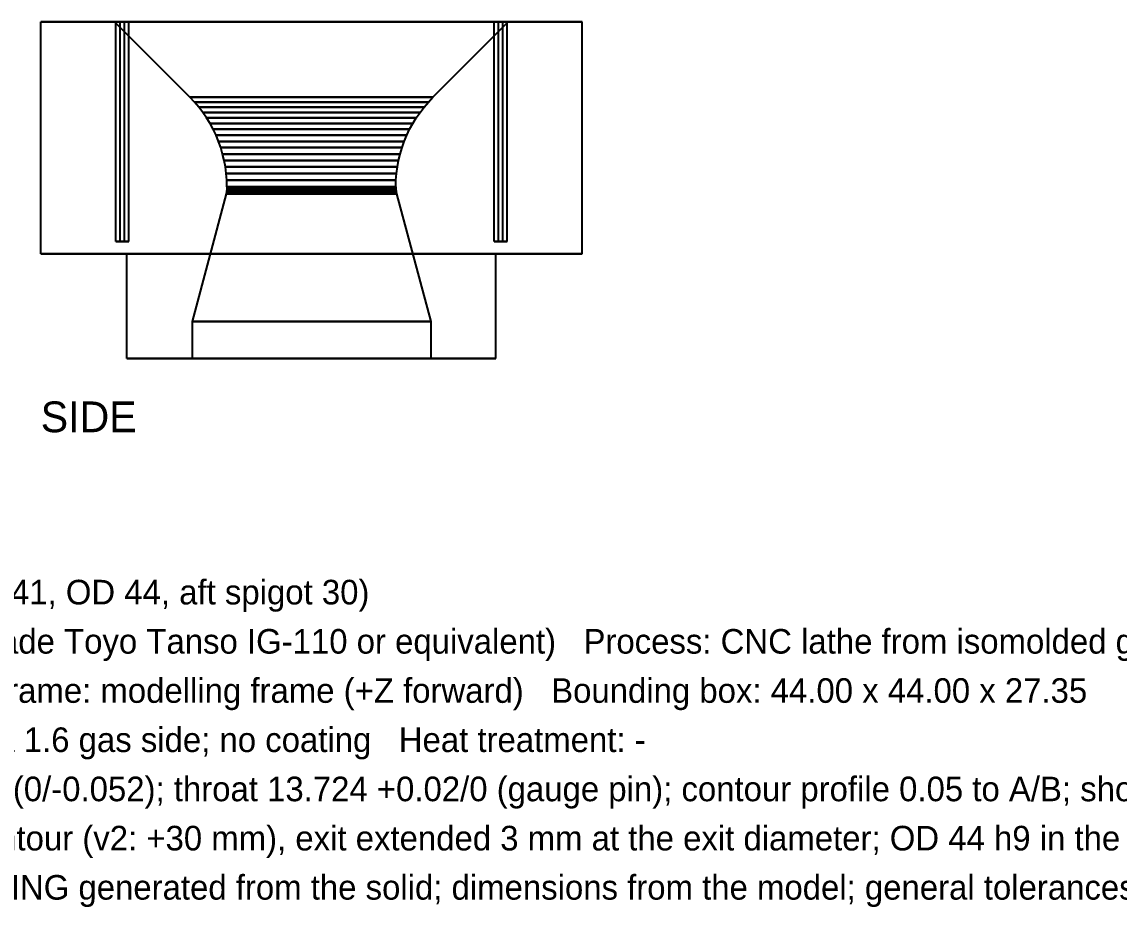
# Model space of a CAD drawing. Header units: millimetres. Extents: x 0 to 270, y -45 to 92.
# Drawn here: x 63.5 to 152.6, y -44.6 to 27.4 of the extents above; entities that cross this region are included whole.
import ezdxf

# ---------------------------------------------------------------- set-up
doc = ezdxf.new("R2010")
doc.units = ezdxf.units.MM
doc.layers.add('SIDE_HIDDEN', color=8, linetype='CONTINUOUS')
doc.layers.add('SIDE_VISIBLE', color=7, linetype='Continuous')

msp = doc.modelspace()

# ---------------------------------------------------------------- linework, layer by layer
at = {"layer": 'SIDE_HIDDEN'}
for points in [[(71.094, 27.354), (70.829, 27.354), (70.564, 27.354), (70.299, 27.354), (70.034, 27.354), (69.769, 27.354), (69.504, 27.354), (69.239, 27.354), (68.974, 27.354), (68.709, 27.354), (68.445, 27.354), (68.18, 27.354), (67.915, 27.354), (67.65, 27.354), (67.385, 27.354), (67.12, 27.354), (66.855, 27.354), (66.59, 27.354), (66.325, 27.354), (66.06, 27.354), (65.795, 27.354), (65.53, 27.354), (65.265, 27.354), (65, 27.354)], [(103, 27.354), (101.609, 27.354), (100.217, 27.354), (98.826, 27.354), (97.435, 27.354), (96.043, 27.354), (94.652, 27.354), (93.261, 27.354), (91.87, 27.354), (90.478, 27.354), (89.087, 27.354), (87.696, 27.354), (86.304, 27.354), (84.913, 27.354), (83.522, 27.354), (82.13, 27.354), (80.739, 27.354), (79.348, 27.354), (77.957, 27.354), (76.565, 27.354), (75.174, 27.354), (73.783, 27.354), (72.391, 27.354), (71, 27.354)], [(71, 27.354), (71.696, 27.354), (72.391, 27.354), (73.087, 27.354), (73.783, 27.354), (74.478, 27.354), (75.174, 27.354), (75.87, 27.354), (76.565, 27.354), (77.261, 27.354), (77.957, 27.354), (78.652, 27.354), (79.348, 27.354), (80.043, 27.354), (80.739, 27.354), (81.435, 27.354), (82.13, 27.354), (82.826, 27.354), (83.522, 27.354), (84.217, 27.354), (84.913, 27.354), (85.609, 27.354), (86.304, 27.354), (87, 27.354)], [(77.123, 21.231), (71, 27.354)], [(71.094, 27.354), (71.444, 27.354)], [(71.094, 9.5), (71.094, 27.354)], [(72.151, 27.354), (71.444, 27.354)], [(71.444, 9.5), (71.444, 27.354)], [(71.801, 27.354), (72.151, 27.354)], [(71.801, 27.354), (72.151, 27.354)], [(71.801, 27.354), (72.151, 27.354)], [(102.199, 27.354), (100.877, 27.354), (99.556, 27.354), (98.234, 27.354), (96.912, 27.354), (95.591, 27.354), (94.269, 27.354), (92.947, 27.354), (91.626, 27.354), (90.304, 27.354), (88.982, 27.354), (87.661, 27.354), (86.339, 27.354), (85.018, 27.354), (83.696, 27.354), (82.374, 27.354), (81.053, 27.354), (79.731, 27.354), (78.409, 27.354), (77.088, 27.354), (75.766, 27.354), (74.444, 27.354), (73.123, 27.354), (71.801, 27.354)], [(71.801, 9.5), (71.801, 27.354)], [(72.151, 9.5), (72.151, 27.354)], [(72.151, 9.5), (72.151, 27.354)], [(87, 27.354), (87.696, 27.354), (88.391, 27.354), (89.087, 27.354), (89.783, 27.354), (90.478, 27.354), (91.174, 27.354), (91.87, 27.354), (92.565, 27.354), (93.261, 27.354), (93.957, 27.354), (94.652, 27.354), (95.348, 27.354), (96.043, 27.354), (96.739, 27.354), (97.435, 27.354), (98.13, 27.354), (98.826, 27.354), (99.522, 27.354), (100.217, 27.354), (100.913, 27.354), (101.609, 27.354), (102.304, 27.354), (103, 27.354)], [(96.877, 21.231), (103, 27.354)], [(101.849, 27.354), (102.199, 27.354)], [(102.199, 27.354), (101.849, 27.354)], [(102.199, 27.354), (101.849, 27.354)], [(102.556, 27.354), (101.849, 27.354)], [(101.849, 9.5), (101.849, 27.354)], [(101.849, 9.5), (101.849, 27.354)], [(102.199, 9.5), (102.199, 27.354)], [(102.906, 27.354), (102.556, 27.354)], [(102.556, 9.5), (102.556, 27.354)], [(109, 27.354), (108.735, 27.354), (108.47, 27.354), (108.205, 27.354), (107.94, 27.354), (107.675, 27.354), (107.41, 27.354), (107.145, 27.354), (106.88, 27.354), (106.615, 27.354), (106.35, 27.354), (106.085, 27.354), (105.82, 27.354), (105.555, 27.354), (105.291, 27.354), (105.026, 27.354), (104.761, 27.354), (104.496, 27.354), (104.231, 27.354), (103.966, 27.354), (103.701, 27.354), (103.436, 27.354), (103.171, 27.354), (102.906, 27.354)], [(102.906, 9.5), (102.906, 27.354)], [(96.877, 21.231), (96.018, 21.231), (95.159, 21.231), (94.3, 21.231), (93.441, 21.231), (92.583, 21.231), (91.724, 21.231), (90.865, 21.231), (90.006, 21.231), (89.147, 21.231), (88.288, 21.231), (87.429, 21.231), (86.571, 21.231), (85.712, 21.231), (84.853, 21.231), (83.994, 21.231), (83.135, 21.231), (82.276, 21.231), (81.417, 21.231), (80.559, 21.231), (79.7, 21.231), (78.841, 21.231), (77.982, 21.231), (77.123, 21.231)], [(77.123, 21.231), (77.553, 21.231), (77.982, 21.231), (78.411, 21.231), (78.841, 21.231), (79.27, 21.231), (79.7, 21.231), (80.129, 21.231), (80.559, 21.231), (80.988, 21.231), (81.417, 21.231), (81.847, 21.231), (82.276, 21.231), (82.706, 21.231), (83.135, 21.231), (83.565, 21.231), (83.994, 21.231), (84.423, 21.231), (84.853, 21.231), (85.282, 21.231), (85.712, 21.231), (86.141, 21.231), (86.571, 21.231), (87, 21.231)], [(77.494, 20.84), (77.123, 21.231)], [(96.506, 20.84), (95.679, 20.84), (94.853, 20.84), (94.026, 20.84), (93.199, 20.84), (92.373, 20.84), (91.546, 20.84), (90.72, 20.84), (89.893, 20.84), (89.066, 20.84), (88.24, 20.84), (87.413, 20.84), (86.587, 20.84), (85.76, 20.84), (84.934, 20.84), (84.107, 20.84), (83.28, 20.84), (82.454, 20.84), (81.627, 20.84), (80.801, 20.84), (79.974, 20.84), (79.147, 20.84), (78.321, 20.84), (77.494, 20.84)], [(77.494, 20.84), (77.907, 20.84), (78.321, 20.84), (78.734, 20.84), (79.147, 20.84), (79.561, 20.84), (79.974, 20.84), (80.387, 20.84), (80.801, 20.84), (81.214, 20.84), (81.627, 20.84), (82.04, 20.84), (82.454, 20.84), (82.867, 20.84), (83.28, 20.84), (83.694, 20.84), (84.107, 20.84), (84.52, 20.84), (84.934, 20.84), (85.347, 20.84), (85.76, 20.84), (86.173, 20.84), (86.587, 20.84), (87, 20.84)], [(77.844, 20.43), (77.494, 20.84)], [(87, 21.231), (87.429, 21.231), (87.859, 21.231), (88.288, 21.231), (88.718, 21.231), (89.147, 21.231), (89.577, 21.231), (90.006, 21.231), (90.435, 21.231), (90.865, 21.231), (91.294, 21.231), (91.724, 21.231), (92.153, 21.231), (92.583, 21.231), (93.012, 21.231), (93.441, 21.231), (93.871, 21.231), (94.3, 21.231), (94.73, 21.231), (95.159, 21.231), (95.589, 21.231), (96.018, 21.231), (96.447, 21.231), (96.877, 21.231)], [(87, 20.84), (87.413, 20.84), (87.827, 20.84), (88.24, 20.84), (88.653, 20.84), (89.066, 20.84), (89.48, 20.84), (89.893, 20.84), (90.306, 20.84), (90.72, 20.84), (91.133, 20.84), (91.546, 20.84), (91.96, 20.84), (92.373, 20.84), (92.786, 20.84), (93.199, 20.84), (93.613, 20.84), (94.026, 20.84), (94.439, 20.84), (94.853, 20.84), (95.266, 20.84), (95.679, 20.84), (96.093, 20.84), (96.506, 20.84)], [(96.156, 20.43), (96.506, 20.84)], [(96.506, 20.84), (96.877, 21.231)], [(96.156, 20.43), (95.36, 20.43), (94.563, 20.43), (93.767, 20.43), (92.971, 20.43), (92.175, 20.43), (91.379, 20.43), (90.583, 20.43), (89.787, 20.43), (88.99, 20.43), (88.194, 20.43), (87.398, 20.43), (86.602, 20.43), (85.806, 20.43), (85.01, 20.43), (84.213, 20.43), (83.417, 20.43), (82.621, 20.43), (81.825, 20.43), (81.029, 20.43), (80.233, 20.43), (79.437, 20.43), (78.64, 20.43), (77.844, 20.43)], [(77.844, 20.43), (78.242, 20.43), (78.64, 20.43), (79.038, 20.43), (79.437, 20.43), (79.835, 20.43), (80.233, 20.43), (80.631, 20.43), (81.029, 20.43), (81.427, 20.43), (81.825, 20.43), (82.223, 20.43), (82.621, 20.43), (83.019, 20.43), (83.417, 20.43), (83.815, 20.43), (84.213, 20.43), (84.612, 20.43), (85.01, 20.43), (85.408, 20.43), (85.806, 20.43), (86.204, 20.43), (86.602, 20.43), (87, 20.43)], [(78.172, 20.003), (77.844, 20.43)], [(95.828, 20.003), (95.06, 20.003), (94.293, 20.003), (93.525, 20.003), (92.757, 20.003), (91.99, 20.003), (91.222, 20.003), (90.454, 20.003), (89.687, 20.003), (88.919, 20.003), (88.151, 20.003), (87.384, 20.003), (86.616, 20.003), (85.849, 20.003), (85.081, 20.003), (84.313, 20.003), (83.546, 20.003), (82.778, 20.003), (82.01, 20.003), (81.243, 20.003), (80.475, 20.003), (79.707, 20.003), (78.94, 20.003), (78.172, 20.003)], [(78.172, 20.003), (78.556, 20.003), (78.94, 20.003), (79.324, 20.003), (79.707, 20.003), (80.091, 20.003), (80.475, 20.003), (80.859, 20.003), (81.243, 20.003), (81.627, 20.003), (82.01, 20.003), (82.394, 20.003), (82.778, 20.003), (83.162, 20.003), (83.546, 20.003), (83.929, 20.003), (84.313, 20.003), (84.697, 20.003), (85.081, 20.003), (85.465, 20.003), (85.849, 20.003), (86.232, 20.003), (86.616, 20.003), (87, 20.003)], [(78.477, 19.559), (78.172, 20.003)], [(87, 20.43), (87.398, 20.43), (87.796, 20.43), (88.194, 20.43), (88.592, 20.43), (88.99, 20.43), (89.388, 20.43), (89.787, 20.43), (90.185, 20.43), (90.583, 20.43), (90.981, 20.43), (91.379, 20.43), (91.777, 20.43), (92.175, 20.43), (92.573, 20.43), (92.971, 20.43), (93.369, 20.43), (93.767, 20.43), (94.165, 20.43), (94.563, 20.43), (94.962, 20.43), (95.36, 20.43), (95.758, 20.43), (96.156, 20.43)], [(87, 20.003), (87.384, 20.003), (87.768, 20.003), (88.151, 20.003), (88.535, 20.003), (88.919, 20.003), (89.303, 20.003), (89.687, 20.003), (90.071, 20.003), (90.454, 20.003), (90.838, 20.003), (91.222, 20.003), (91.606, 20.003), (91.99, 20.003), (92.373, 20.003), (92.757, 20.003), (93.141, 20.003), (93.525, 20.003), (93.909, 20.003), (94.293, 20.003), (94.676, 20.003), (95.06, 20.003), (95.444, 20.003), (95.828, 20.003)], [(95.523, 19.559), (95.828, 20.003)], [(95.828, 20.003), (96.156, 20.43)], [(95.523, 19.559), (94.782, 19.559), (94.04, 19.559), (93.299, 19.559), (92.558, 19.559), (91.817, 19.559), (91.076, 19.559), (90.335, 19.559), (89.594, 19.559), (88.853, 19.559), (88.112, 19.559), (87.371, 19.559), (86.629, 19.559), (85.888, 19.559), (85.147, 19.559), (84.406, 19.559), (83.665, 19.559), (82.924, 19.559), (82.183, 19.559), (81.442, 19.559), (80.701, 19.559), (79.96, 19.559), (79.218, 19.559), (78.477, 19.559)], [(78.477, 19.559), (78.848, 19.559), (79.218, 19.559), (79.589, 19.559), (79.96, 19.559), (80.33, 19.559), (80.701, 19.559), (81.071, 19.559), (81.442, 19.559), (81.812, 19.559), (82.183, 19.559), (82.553, 19.559), (82.924, 19.559), (83.295, 19.559), (83.665, 19.559), (84.036, 19.559), (84.406, 19.559), (84.777, 19.559), (85.147, 19.559), (85.518, 19.559), (85.888, 19.559), (86.259, 19.559), (86.629, 19.559), (87, 19.559)], [(78.759, 19.099), (78.477, 19.559)], [(95.241, 19.099), (94.524, 19.099), (93.808, 19.099), (93.091, 19.099), (92.375, 19.099), (91.658, 19.099), (90.941, 19.099), (90.225, 19.099), (89.508, 19.099), (88.792, 19.099), (88.075, 19.099), (87.358, 19.099), (86.642, 19.099), (85.925, 19.099), (85.208, 19.099), (84.492, 19.099), (83.775, 19.099), (83.059, 19.099), (82.342, 19.099), (81.625, 19.099), (80.909, 19.099), (80.192, 19.099), (79.476, 19.099), (78.759, 19.099)], [(78.759, 19.099), (79.117, 19.099), (79.476, 19.099), (79.834, 19.099), (80.192, 19.099), (80.551, 19.099), (80.909, 19.099), (81.267, 19.099), (81.625, 19.099), (81.984, 19.099), (82.342, 19.099), (82.7, 19.099), (83.059, 19.099), (83.417, 19.099), (83.775, 19.099), (84.134, 19.099), (84.492, 19.099), (84.85, 19.099), (85.208, 19.099), (85.567, 19.099), (85.925, 19.099), (86.283, 19.099), (86.642, 19.099), (87, 19.099)], [(79.016, 18.626), (78.759, 19.099)], [(87, 19.559), (87.371, 19.559), (87.741, 19.559), (88.112, 19.559), (88.482, 19.559), (88.853, 19.559), (89.223, 19.559), (89.594, 19.559), (89.964, 19.559), (90.335, 19.559), (90.705, 19.559), (91.076, 19.559), (91.447, 19.559), (91.817, 19.559), (92.188, 19.559), (92.558, 19.559), (92.929, 19.559), (93.299, 19.559), (93.67, 19.559), (94.04, 19.559), (94.411, 19.559), (94.782, 19.559), (95.152, 19.559), (95.523, 19.559)], [(87, 19.099), (87.358, 19.099), (87.717, 19.099), (88.075, 19.099), (88.433, 19.099), (88.792, 19.099), (89.15, 19.099), (89.508, 19.099), (89.866, 19.099), (90.225, 19.099), (90.583, 19.099), (90.941, 19.099), (91.3, 19.099), (91.658, 19.099), (92.016, 19.099), (92.375, 19.099), (92.733, 19.099), (93.091, 19.099), (93.449, 19.099), (93.808, 19.099), (94.166, 19.099), (94.524, 19.099), (94.883, 19.099), (95.241, 19.099)], [(94.984, 18.626), (95.241, 19.099)], [(95.241, 19.099), (95.523, 19.559)], [(94.984, 18.626), (94.29, 18.626), (93.595, 18.626), (92.901, 18.626), (92.207, 18.626), (91.513, 18.626), (90.818, 18.626), (90.124, 18.626), (89.43, 18.626), (88.736, 18.626), (88.041, 18.626), (87.347, 18.626), (86.653, 18.626), (85.959, 18.626), (85.264, 18.626), (84.57, 18.626), (83.876, 18.626), (83.182, 18.626), (82.487, 18.626), (81.793, 18.626), (81.099, 18.626), (80.405, 18.626), (79.71, 18.626), (79.016, 18.626)], [(79.016, 18.626), (79.363, 18.626), (79.71, 18.626), (80.057, 18.626), (80.405, 18.626), (80.752, 18.626), (81.099, 18.626), (81.446, 18.626), (81.793, 18.626), (82.14, 18.626), (82.487, 18.626), (82.834, 18.626), (83.182, 18.626), (83.529, 18.626), (83.876, 18.626), (84.223, 18.626), (84.57, 18.626), (84.917, 18.626), (85.264, 18.626), (85.611, 18.626), (85.959, 18.626), (86.306, 18.626), (86.653, 18.626), (87, 18.626)], [(79.248, 18.139), (79.016, 18.626)], [(94.752, 18.139), (94.078, 18.139), (93.404, 18.139), (92.73, 18.139), (92.056, 18.139), (91.382, 18.139), (90.707, 18.139), (90.033, 18.139), (89.359, 18.139), (88.685, 18.139), (88.011, 18.139), (87.337, 18.139), (86.663, 18.139), (85.989, 18.139), (85.315, 18.139), (84.641, 18.139), (83.967, 18.139), (83.293, 18.139), (82.618, 18.139), (81.944, 18.139), (81.27, 18.139), (80.596, 18.139), (79.922, 18.139), (79.248, 18.139)], [(79.248, 18.139), (79.585, 18.139), (79.922, 18.139), (80.259, 18.139), (80.596, 18.139), (80.933, 18.139), (81.27, 18.139), (81.607, 18.139), (81.944, 18.139), (82.281, 18.139), (82.618, 18.139), (82.956, 18.139), (83.293, 18.139), (83.63, 18.139), (83.967, 18.139), (84.304, 18.139), (84.641, 18.139), (84.978, 18.139), (85.315, 18.139), (85.652, 18.139), (85.989, 18.139), (86.326, 18.139), (86.663, 18.139), (87, 18.139)], [(79.454, 17.642), (79.248, 18.139)], [(87, 18.626), (87.347, 18.626), (87.694, 18.626), (88.041, 18.626), (88.389, 18.626), (88.736, 18.626), (89.083, 18.626), (89.43, 18.626), (89.777, 18.626), (90.124, 18.626), (90.471, 18.626), (90.818, 18.626), (91.166, 18.626), (91.513, 18.626), (91.86, 18.626), (92.207, 18.626), (92.554, 18.626), (92.901, 18.626), (93.248, 18.626), (93.595, 18.626), (93.943, 18.626), (94.29, 18.626), (94.637, 18.626), (94.984, 18.626)], [(87, 18.139), (87.337, 18.139), (87.674, 18.139), (88.011, 18.139), (88.348, 18.139), (88.685, 18.139), (89.022, 18.139), (89.359, 18.139), (89.696, 18.139), (90.033, 18.139), (90.37, 18.139), (90.707, 18.139), (91.044, 18.139), (91.382, 18.139), (91.719, 18.139), (92.056, 18.139), (92.393, 18.139), (92.73, 18.139), (93.067, 18.139), (93.404, 18.139), (93.741, 18.139), (94.078, 18.139), (94.415, 18.139), (94.752, 18.139)], [(94.546, 17.642), (94.752, 18.139)], [(94.752, 18.139), (94.984, 18.626)], [(94.546, 17.642), (93.89, 17.642), (93.233, 17.642), (92.577, 17.642), (91.921, 17.642), (91.265, 17.642), (90.609, 17.642), (89.953, 17.642), (89.297, 17.642), (88.64, 17.642), (87.984, 17.642), (87.328, 17.642), (86.672, 17.642), (86.016, 17.642), (85.36, 17.642), (84.703, 17.642), (84.047, 17.642), (83.391, 17.642), (82.735, 17.642), (82.079, 17.642), (81.423, 17.642), (80.767, 17.642), (80.11, 17.642), (79.454, 17.642)], [(79.454, 17.642), (79.782, 17.642), (80.11, 17.642), (80.439, 17.642), (80.767, 17.642), (81.095, 17.642), (81.423, 17.642), (81.751, 17.642), (82.079, 17.642), (82.407, 17.642), (82.735, 17.642), (83.063, 17.642), (83.391, 17.642), (83.719, 17.642), (84.047, 17.642), (84.375, 17.642), (84.703, 17.642), (85.032, 17.642), (85.36, 17.642), (85.688, 17.642), (86.016, 17.642), (86.344, 17.642), (86.672, 17.642), (87, 17.642)], [(79.634, 17.133), (79.454, 17.642)], [(94.366, 17.133), (93.725, 17.133), (93.085, 17.133), (92.444, 17.133), (91.804, 17.133), (91.163, 17.133), (90.523, 17.133), (89.882, 17.133), (89.242, 17.133), (88.601, 17.133), (87.961, 17.133), (87.32, 17.133), (86.68, 17.133), (86.039, 17.133), (85.399, 17.133), (84.758, 17.133), (84.118, 17.133), (83.477, 17.133), (82.837, 17.133), (82.196, 17.133), (81.556, 17.133), (80.915, 17.133), (80.275, 17.133), (79.634, 17.133)], [(79.634, 17.133), (79.954, 17.133), (80.275, 17.133), (80.595, 17.133), (80.915, 17.133), (81.235, 17.133), (81.556, 17.133), (81.876, 17.133), (82.196, 17.133), (82.516, 17.133), (82.837, 17.133), (83.157, 17.133), (83.477, 17.133), (83.797, 17.133), (84.118, 17.133), (84.438, 17.133), (84.758, 17.133), (85.078, 17.133), (85.399, 17.133), (85.719, 17.133), (86.039, 17.133), (86.359, 17.133), (86.68, 17.133), (87, 17.133)], [(79.787, 16.617), (79.634, 17.133)], [(87, 17.642), (87.328, 17.642), (87.656, 17.642), (87.984, 17.642), (88.312, 17.642), (88.64, 17.642), (88.968, 17.642), (89.297, 17.642), (89.625, 17.642), (89.953, 17.642), (90.281, 17.642), (90.609, 17.642), (90.937, 17.642), (91.265, 17.642), (91.593, 17.642), (91.921, 17.642), (92.249, 17.642), (92.577, 17.642), (92.905, 17.642), (93.233, 17.642), (93.561, 17.642), (93.89, 17.642), (94.218, 17.642), (94.546, 17.642)], [(87, 17.133), (87.32, 17.133), (87.641, 17.133), (87.961, 17.133), (88.281, 17.133), (88.601, 17.133), (88.922, 17.133), (89.242, 17.133), (89.562, 17.133), (89.882, 17.133), (90.203, 17.133), (90.523, 17.133), (90.843, 17.133), (91.163, 17.133), (91.484, 17.133), (91.804, 17.133), (92.124, 17.133), (92.444, 17.133), (92.765, 17.133), (93.085, 17.133), (93.405, 17.133), (93.725, 17.133), (94.046, 17.133), (94.366, 17.133)], [(94.213, 16.617), (94.366, 17.133)], [(94.366, 17.133), (94.546, 17.642)], [(94.213, 16.617), (93.586, 16.617), (92.958, 16.617), (92.331, 16.617), (91.704, 16.617), (91.077, 16.617), (90.45, 16.617), (89.822, 16.617), (89.195, 16.617), (88.568, 16.617), (87.941, 16.617), (87.314, 16.617), (86.686, 16.617), (86.059, 16.617), (85.432, 16.617), (84.805, 16.617), (84.178, 16.617), (83.55, 16.617), (82.923, 16.617), (82.296, 16.617), (81.669, 16.617), (81.042, 16.617), (80.414, 16.617), (79.787, 16.617)], [(79.787, 16.617), (80.101, 16.617), (80.414, 16.617), (80.728, 16.617), (81.042, 16.617), (81.355, 16.617), (81.669, 16.617), (81.982, 16.617), (82.296, 16.617), (82.61, 16.617), (82.923, 16.617), (83.237, 16.617), (83.55, 16.617), (83.864, 16.617), (84.178, 16.617), (84.491, 16.617), (84.805, 16.617), (85.118, 16.617), (85.432, 16.617), (85.746, 16.617), (86.059, 16.617), (86.373, 16.617), (86.686, 16.617), (87, 16.617)], [(79.913, 16.093), (79.787, 16.617)], [(94.087, 16.093), (93.471, 16.093), (92.854, 16.093), (92.238, 16.093), (91.622, 16.093), (91.006, 16.093), (90.389, 16.093), (89.773, 16.093), (89.157, 16.093), (88.541, 16.093), (87.924, 16.093), (87.308, 16.093), (86.692, 16.093), (86.076, 16.093), (85.459, 16.093), (84.843, 16.093), (84.227, 16.093), (83.611, 16.093), (82.994, 16.093), (82.378, 16.093), (81.762, 16.093), (81.146, 16.093), (80.529, 16.093), (79.913, 16.093)], [(79.913, 16.093), (80.221, 16.093), (80.529, 16.093), (80.837, 16.093), (81.146, 16.093), (81.454, 16.093), (81.762, 16.093), (82.07, 16.093), (82.378, 16.093), (82.686, 16.093), (82.994, 16.093), (83.302, 16.093), (83.611, 16.093), (83.919, 16.093), (84.227, 16.093), (84.535, 16.093), (84.843, 16.093), (85.151, 16.093), (85.459, 16.093), (85.767, 16.093), (86.076, 16.093), (86.384, 16.093), (86.692, 16.093), (87, 16.093)], [(80.011, 15.563), (79.913, 16.093)], [(87, 16.617), (87.314, 16.617), (87.627, 16.617), (87.941, 16.617), (88.254, 16.617), (88.568, 16.617), (88.882, 16.617), (89.195, 16.617), (89.509, 16.617), (89.822, 16.617), (90.136, 16.617), (90.45, 16.617), (90.763, 16.617), (91.077, 16.617), (91.39, 16.617), (91.704, 16.617), (92.018, 16.617), (92.331, 16.617), (92.645, 16.617), (92.958, 16.617), (93.272, 16.617), (93.586, 16.617), (93.899, 16.617), (94.213, 16.617)], [(87, 16.093), (87.308, 16.093), (87.616, 16.093), (87.924, 16.093), (88.233, 16.093), (88.541, 16.093), (88.849, 16.093), (89.157, 16.093), (89.465, 16.093), (89.773, 16.093), (90.081, 16.093), (90.389, 16.093), (90.698, 16.093), (91.006, 16.093), (91.314, 16.093), (91.622, 16.093), (91.93, 16.093), (92.238, 16.093), (92.546, 16.093), (92.854, 16.093), (93.163, 16.093), (93.471, 16.093), (93.779, 16.093), (94.087, 16.093)], [(93.989, 15.563), (94.087, 16.093)], [(94.087, 16.093), (94.213, 16.617)], [(93.989, 15.563), (93.381, 15.563), (92.773, 15.563), (92.166, 15.563), (91.558, 15.563), (90.95, 15.563), (90.342, 15.563), (89.735, 15.563), (89.127, 15.563), (88.519, 15.563), (87.912, 15.563), (87.304, 15.563), (86.696, 15.563), (86.088, 15.563), (85.481, 15.563), (84.873, 15.563), (84.265, 15.563), (83.658, 15.563), (83.05, 15.563), (82.442, 15.563), (81.834, 15.563), (81.227, 15.563), (80.619, 15.563), (80.011, 15.563)], [(80.011, 15.563), (80.315, 15.563), (80.619, 15.563), (80.923, 15.563), (81.227, 15.563), (81.531, 15.563), (81.834, 15.563), (82.138, 15.563), (82.442, 15.563), (82.746, 15.563), (83.05, 15.563), (83.354, 15.563), (83.658, 15.563), (83.961, 15.563), (84.265, 15.563), (84.569, 15.563), (84.873, 15.563), (85.177, 15.563), (85.481, 15.563), (85.785, 15.563), (86.088, 15.563), (86.392, 15.563), (86.696, 15.563), (87, 15.563)], [(80.082, 15.029), (80.011, 15.563)], [(87, 15.563), (87.304, 15.563), (87.608, 15.563), (87.912, 15.563), (88.215, 15.563), (88.519, 15.563), (88.823, 15.563), (89.127, 15.563), (89.431, 15.563), (89.735, 15.563), (90.039, 15.563), (90.342, 15.563), (90.646, 15.563), (90.95, 15.563), (91.254, 15.563), (91.558, 15.563), (91.862, 15.563), (92.166, 15.563), (92.469, 15.563), (92.773, 15.563), (93.077, 15.563), (93.381, 15.563), (93.685, 15.563), (93.989, 15.563)], [(93.918, 15.029), (93.989, 15.563)], [(93.918, 15.029), (93.317, 15.029), (92.715, 15.029), (92.114, 15.029), (91.512, 15.029), (90.91, 15.029), (90.309, 15.029), (89.707, 15.029), (89.106, 15.029), (88.504, 15.029), (87.902, 15.029), (87.301, 15.029), (86.699, 15.029), (86.098, 15.029), (85.496, 15.029), (84.894, 15.029), (84.293, 15.029), (83.691, 15.029), (83.09, 15.029), (82.488, 15.029), (81.886, 15.029), (81.285, 15.029), (80.683, 15.029), (80.082, 15.029)], [(80.082, 15.029), (80.382, 15.029), (80.683, 15.029), (80.984, 15.029), (81.285, 15.029), (81.586, 15.029), (81.886, 15.029), (82.187, 15.029), (82.488, 15.029), (82.789, 15.029), (83.09, 15.029), (83.39, 15.029), (83.691, 15.029), (83.992, 15.029), (84.293, 15.029), (84.594, 15.029), (84.894, 15.029), (85.195, 15.029), (85.496, 15.029), (85.797, 15.029), (86.098, 15.029), (86.398, 15.029), (86.699, 15.029), (87, 15.029)], [(80.124, 14.492), (80.082, 15.029)], [(93.876, 14.492), (93.278, 14.492), (92.68, 14.492), (92.082, 14.492), (91.484, 14.492), (90.886, 14.492), (90.289, 14.492), (89.691, 14.492), (89.093, 14.492), (88.495, 14.492), (87.897, 14.492), (87.299, 14.492), (86.701, 14.492), (86.103, 14.492), (85.505, 14.492), (84.907, 14.492), (84.309, 14.492), (83.711, 14.492), (83.114, 14.492), (82.516, 14.492), (81.918, 14.492), (81.32, 14.492), (80.722, 14.492), (80.124, 14.492)], [(80.124, 14.492), (80.423, 14.492), (80.722, 14.492), (81.021, 14.492), (81.32, 14.492), (81.619, 14.492), (81.918, 14.492), (82.217, 14.492), (82.516, 14.492), (82.815, 14.492), (83.114, 14.492), (83.412, 14.492), (83.711, 14.492), (84.01, 14.492), (84.309, 14.492), (84.608, 14.492), (84.907, 14.492), (85.206, 14.492), (85.505, 14.492), (85.804, 14.492), (86.103, 14.492), (86.402, 14.492), (86.701, 14.492), (87, 14.492)], [(80.138, 13.953), (80.124, 14.492)], [(87, 15.029), (87.301, 15.029), (87.602, 15.029), (87.902, 15.029), (88.203, 15.029), (88.504, 15.029), (88.805, 15.029), (89.106, 15.029), (89.406, 15.029), (89.707, 15.029), (90.008, 15.029), (90.309, 15.029), (90.61, 15.029), (90.91, 15.029), (91.211, 15.029), (91.512, 15.029), (91.813, 15.029), (92.114, 15.029), (92.414, 15.029), (92.715, 15.029), (93.016, 15.029), (93.317, 15.029), (93.618, 15.029), (93.918, 15.029)], [(87, 14.492), (87.299, 14.492), (87.598, 14.492), (87.897, 14.492), (88.196, 14.492), (88.495, 14.492), (88.794, 14.492), (89.093, 14.492), (89.392, 14.492), (89.691, 14.492), (89.99, 14.492), (90.289, 14.492), (90.588, 14.492), (90.886, 14.492), (91.185, 14.492), (91.484, 14.492), (91.783, 14.492), (92.082, 14.492), (92.381, 14.492), (92.68, 14.492), (92.979, 14.492), (93.278, 14.492), (93.577, 14.492), (93.876, 14.492)], [(93.862, 13.953), (93.876, 14.492)], [(93.876, 14.492), (93.918, 15.029)], [(80.109, 13.562), (80.072, 13.37)], [(80.131, 13.757), (80.109, 13.562)], [(93.891, 13.562), (93.292, 13.562), (92.693, 13.562), (92.094, 13.562), (91.494, 13.562), (90.895, 13.562), (90.296, 13.562), (89.697, 13.562), (89.097, 13.562), (88.498, 13.562), (87.899, 13.562), (87.3, 13.562), (86.7, 13.562), (86.101, 13.562), (85.502, 13.562), (84.903, 13.562), (84.303, 13.562), (83.704, 13.562), (83.105, 13.562), (82.506, 13.562), (81.906, 13.562), (81.307, 13.562), (80.708, 13.562), (80.109, 13.562)], [(80.109, 13.562), (80.408, 13.562), (80.708, 13.562), (81.008, 13.562), (81.307, 13.562), (81.607, 13.562), (81.906, 13.562), (82.206, 13.562), (82.506, 13.562), (82.805, 13.562), (83.105, 13.562), (83.405, 13.562), (83.704, 13.562), (84.004, 13.562), (84.303, 13.562), (84.603, 13.562), (84.903, 13.562), (85.202, 13.562), (85.502, 13.562), (85.802, 13.562), (86.101, 13.562), (86.401, 13.562), (86.7, 13.562), (87, 13.562)], [(80.138, 13.953), (80.131, 13.757)], [(93.869, 13.757), (93.272, 13.757), (92.675, 13.757), (92.077, 13.757), (91.48, 13.757), (90.883, 13.757), (90.285, 13.757), (89.688, 13.757), (89.091, 13.757), (88.493, 13.757), (87.896, 13.757), (87.299, 13.757), (86.701, 13.757), (86.104, 13.757), (85.507, 13.757), (84.909, 13.757), (84.312, 13.757), (83.715, 13.757), (83.117, 13.757), (82.52, 13.757), (81.923, 13.757), (81.325, 13.757), (80.728, 13.757), (80.131, 13.757)], [(80.131, 13.757), (80.429, 13.757), (80.728, 13.757), (81.027, 13.757), (81.325, 13.757), (81.624, 13.757), (81.923, 13.757), (82.221, 13.757), (82.52, 13.757), (82.819, 13.757), (83.117, 13.757), (83.416, 13.757), (83.715, 13.757), (84.013, 13.757), (84.312, 13.757), (84.611, 13.757), (84.909, 13.757), (85.208, 13.757), (85.507, 13.757), (85.805, 13.757), (86.104, 13.757), (86.403, 13.757), (86.701, 13.757), (87, 13.757)], [(93.862, 13.953), (93.265, 13.953), (92.669, 13.953), (92.072, 13.953), (91.475, 13.953), (90.879, 13.953), (90.282, 13.953), (89.685, 13.953), (89.088, 13.953), (88.492, 13.953), (87.895, 13.953), (87.298, 13.953), (86.702, 13.953), (86.105, 13.953), (85.508, 13.953), (84.912, 13.953), (84.315, 13.953), (83.718, 13.953), (83.121, 13.953), (82.525, 13.953), (81.928, 13.953), (81.331, 13.953), (80.735, 13.953), (80.138, 13.953)], [(80.138, 13.953), (80.436, 13.953), (80.735, 13.953), (81.033, 13.953), (81.331, 13.953), (81.63, 13.953), (81.928, 13.953), (82.226, 13.953), (82.525, 13.953), (82.823, 13.953), (83.121, 13.953), (83.42, 13.953), (83.718, 13.953), (84.017, 13.953), (84.315, 13.953), (84.613, 13.953), (84.912, 13.953), (85.21, 13.953), (85.508, 13.953), (85.807, 13.953), (86.105, 13.953), (86.403, 13.953), (86.702, 13.953), (87, 13.953)], [(87, 13.953), (87.298, 13.953), (87.597, 13.953), (87.895, 13.953), (88.193, 13.953), (88.492, 13.953), (88.79, 13.953), (89.088, 13.953), (89.387, 13.953), (89.685, 13.953), (89.983, 13.953), (90.282, 13.953), (90.58, 13.953), (90.879, 13.953), (91.177, 13.953), (91.475, 13.953), (91.774, 13.953), (92.072, 13.953), (92.37, 13.953), (92.669, 13.953), (92.967, 13.953), (93.265, 13.953), (93.564, 13.953), (93.862, 13.953)], [(87, 13.757), (87.299, 13.757), (87.597, 13.757), (87.896, 13.757), (88.195, 13.757), (88.493, 13.757), (88.792, 13.757), (89.091, 13.757), (89.389, 13.757), (89.688, 13.757), (89.987, 13.757), (90.285, 13.757), (90.584, 13.757), (90.883, 13.757), (91.181, 13.757), (91.48, 13.757), (91.779, 13.757), (92.077, 13.757), (92.376, 13.757), (92.675, 13.757), (92.973, 13.757), (93.272, 13.757), (93.571, 13.757), (93.869, 13.757)], [(87, 13.562), (87.3, 13.562), (87.599, 13.562), (87.899, 13.562), (88.198, 13.562), (88.498, 13.562), (88.798, 13.562), (89.097, 13.562), (89.397, 13.562), (89.697, 13.562), (89.996, 13.562), (90.296, 13.562), (90.595, 13.562), (90.895, 13.562), (91.195, 13.562), (91.494, 13.562), (91.794, 13.562), (92.094, 13.562), (92.393, 13.562), (92.693, 13.562), (92.992, 13.562), (93.292, 13.562), (93.592, 13.562), (93.891, 13.562)], [(93.862, 13.953), (93.869, 13.757)], [(93.869, 13.757), (93.891, 13.562)], [(93.891, 13.562), (93.928, 13.37)], [(80.072, 13.37), (77.296, 3)], [(93.928, 13.37), (93.325, 13.37), (92.723, 13.37), (92.12, 13.37), (91.518, 13.37), (90.916, 13.37), (90.313, 13.37), (89.711, 13.37), (89.108, 13.37), (88.506, 13.37), (87.904, 13.37), (87.301, 13.37), (86.699, 13.37), (86.096, 13.37), (85.494, 13.37), (84.892, 13.37), (84.289, 13.37), (83.687, 13.37), (83.084, 13.37), (82.482, 13.37), (81.88, 13.37), (81.277, 13.37), (80.675, 13.37), (80.072, 13.37)], [(80.072, 13.37), (80.374, 13.37), (80.675, 13.37), (80.976, 13.37), (81.277, 13.37), (81.578, 13.37), (81.88, 13.37), (82.181, 13.37), (82.482, 13.37), (82.783, 13.37), (83.084, 13.37), (83.386, 13.37), (83.687, 13.37), (83.988, 13.37), (84.289, 13.37), (84.59, 13.37), (84.892, 13.37), (85.193, 13.37), (85.494, 13.37), (85.795, 13.37), (86.096, 13.37), (86.398, 13.37), (86.699, 13.37), (87, 13.37)], [(87, 13.37), (87.301, 13.37), (87.602, 13.37), (87.904, 13.37), (88.205, 13.37), (88.506, 13.37), (88.807, 13.37), (89.108, 13.37), (89.41, 13.37), (89.711, 13.37), (90.012, 13.37), (90.313, 13.37), (90.614, 13.37), (90.916, 13.37), (91.217, 13.37), (91.518, 13.37), (91.819, 13.37), (92.12, 13.37), (92.422, 13.37), (92.723, 13.37), (93.024, 13.37), (93.325, 13.37), (93.626, 13.37), (93.928, 13.37)], [(93.928, 13.37), (96.704, 3)], [(71.801, 9.5), (71.77, 9.5), (71.74, 9.5), (71.709, 9.5), (71.678, 9.5), (71.648, 9.5), (71.617, 9.5), (71.586, 9.5), (71.555, 9.5), (71.525, 9.5), (71.494, 9.5), (71.463, 9.5), (71.432, 9.5), (71.402, 9.5), (71.371, 9.5), (71.34, 9.5), (71.309, 9.5), (71.279, 9.5), (71.248, 9.5), (71.217, 9.5), (71.186, 9.5), (71.156, 9.5), (71.125, 9.5), (71.094, 9.5)], [(71.444, 9.5), (71.094, 9.5)], [(71.444, 9.5), (71.094, 9.5)], [(71.444, 9.5), (72.151, 9.5)], [(72.151, 9.5), (71.444, 9.5)], [(72.151, 9.5), (71.801, 9.5)], [(72.151, 9.5), (71.801, 9.5)], [(101.849, 9.5), (102.556, 9.5)], [(101.849, 9.5), (102.199, 9.5)], [(101.849, 9.5), (102.199, 9.5)], [(102.556, 9.5), (101.849, 9.5)], [(102.906, 9.5), (102.875, 9.5), (102.844, 9.5), (102.814, 9.5), (102.783, 9.5), (102.752, 9.5), (102.721, 9.5), (102.691, 9.5), (102.66, 9.5), (102.629, 9.5), (102.598, 9.5), (102.568, 9.5), (102.537, 9.5), (102.506, 9.5), (102.475, 9.5), (102.445, 9.5), (102.414, 9.5), (102.383, 9.5), (102.352, 9.5), (102.322, 9.5), (102.291, 9.5), (102.26, 9.5), (102.23, 9.5), (102.199, 9.5)], [(102.556, 9.5), (102.906, 9.5)], [(102.556, 9.5), (102.906, 9.5)], [(109, 8.5), (107.087, 8.5), (105.174, 8.5), (103.261, 8.5), (101.348, 8.5), (99.435, 8.5), (97.522, 8.5), (95.609, 8.5), (93.696, 8.5), (91.783, 8.5), (89.87, 8.5), (87.957, 8.5), (86.043, 8.5), (84.13, 8.5), (82.217, 8.5), (80.304, 8.5), (78.391, 8.5), (76.478, 8.5), (74.565, 8.5), (72.652, 8.5), (70.739, 8.5), (68.826, 8.5), (66.913, 8.5), (65, 8.5)], [(102, 8.5), (100.696, 8.5), (99.391, 8.5), (98.087, 8.5), (96.783, 8.5), (95.478, 8.5), (94.174, 8.5), (92.87, 8.5), (91.565, 8.5), (90.261, 8.5), (88.957, 8.5), (87.652, 8.5), (86.348, 8.5), (85.043, 8.5), (83.739, 8.5), (82.435, 8.5), (81.13, 8.5), (79.826, 8.5), (78.522, 8.5), (77.217, 8.5), (75.913, 8.5), (74.609, 8.5), (73.304, 8.5), (72, 8.5)], [(72, 8.5), (72.652, 8.5), (73.304, 8.5), (73.957, 8.5), (74.609, 8.5), (75.261, 8.5), (75.913, 8.5), (76.565, 8.5), (77.217, 8.5), (77.87, 8.5), (78.522, 8.5), (79.174, 8.5), (79.826, 8.5), (80.478, 8.5), (81.13, 8.5), (81.783, 8.5), (82.435, 8.5), (83.087, 8.5), (83.739, 8.5), (84.391, 8.5), (85.043, 8.5), (85.696, 8.5), (86.348, 8.5), (87, 8.5)], [(87, 8.5), (87.652, 8.5), (88.304, 8.5), (88.957, 8.5), (89.609, 8.5), (90.261, 8.5), (90.913, 8.5), (91.565, 8.5), (92.217, 8.5), (92.87, 8.5), (93.522, 8.5), (94.174, 8.5), (94.826, 8.5), (95.478, 8.5), (96.13, 8.5), (96.783, 8.5), (97.435, 8.5), (98.087, 8.5), (98.739, 8.5), (99.391, 8.5), (100.043, 8.5), (100.696, 8.5), (101.348, 8.5), (102, 8.5)], [(96.704, 3), (95.86, 3), (95.017, 3), (94.173, 3), (93.329, 3), (92.485, 3), (91.641, 3), (90.797, 3), (89.953, 3), (89.11, 3), (88.266, 3), (87.422, 3), (86.578, 3), (85.734, 3), (84.89, 3), (84.047, 3), (83.203, 3), (82.359, 3), (81.515, 3), (80.671, 3), (79.827, 3), (78.983, 3), (78.14, 3), (77.296, 3)], [(77.296, 3), (77.718, 3), (78.14, 3), (78.561, 3), (78.983, 3), (79.405, 3), (79.827, 3), (80.249, 3), (80.671, 3), (81.093, 3), (81.515, 3), (81.937, 3), (82.359, 3), (82.781, 3), (83.203, 3), (83.625, 3), (84.047, 3), (84.468, 3), (84.89, 3), (85.312, 3), (85.734, 3), (86.156, 3), (86.578, 3), (87, 3)], [(77.296, 3), (77.296, 0)], [(87, 3), (87.422, 3), (87.844, 3), (88.266, 3), (88.688, 3), (89.11, 3), (89.532, 3), (89.953, 3), (90.375, 3), (90.797, 3), (91.219, 3), (91.641, 3), (92.063, 3), (92.485, 3), (92.907, 3), (93.329, 3), (93.751, 3), (94.173, 3), (94.595, 3), (95.017, 3), (95.439, 3), (95.86, 3), (96.282, 3), (96.704, 3)], [(96.704, 3), (96.704, 0)], [(102, 0), (100.696, 0), (99.391, 0), (98.087, 0), (96.783, 0), (95.478, 0), (94.174, 0), (92.87, 0), (91.565, 0), (90.261, 0), (88.957, 0), (87.652, 0), (86.348, 0), (85.043, 0), (83.739, 0), (82.435, 0), (81.13, 0), (79.826, 0), (78.522, 0), (77.217, 0), (75.913, 0), (74.609, 0), (73.304, 0), (72, 0)], [(96.704, 0), (95.86, 0), (95.017, 0), (94.173, 0), (93.329, 0), (92.485, 0), (91.641, 0), (90.797, 0), (89.953, 0), (89.11, 0), (88.266, 0), (87.422, 0), (86.578, 0), (85.734, 0), (84.89, 0), (84.047, 0), (83.203, 0), (82.359, 0), (81.515, 0), (80.671, 0), (79.827, 0), (78.983, 0), (78.14, 0), (77.296, 0)], [(77.296, 0), (77.718, 0), (78.14, 0), (78.561, 0), (78.983, 0), (79.405, 0), (79.827, 0), (80.249, 0), (80.671, 0), (81.093, 0), (81.515, 0), (81.937, 0), (82.359, 0), (82.781, 0), (83.203, 0), (83.625, 0), (84.047, 0), (84.468, 0), (84.89, 0), (85.312, 0), (85.734, 0), (86.156, 0), (86.578, 0), (87, 0)], [(87, 0), (87.422, 0), (87.844, 0), (88.266, 0), (88.688, 0), (89.11, 0), (89.532, 0), (89.953, 0), (90.375, 0), (90.797, 0), (91.219, 0), (91.641, 0), (92.063, 0), (92.485, 0), (92.907, 0), (93.329, 0), (93.751, 0), (94.173, 0), (94.595, 0), (95.017, 0), (95.439, 0), (95.86, 0), (96.282, 0), (96.704, 0)]]:
    msp.add_lwpolyline(points, dxfattribs=at)
at = {"layer": 'SIDE_VISIBLE'}
for points in [[(65, 27.354), (65.265, 27.354), (65.53, 27.354), (65.795, 27.354), (66.06, 27.354), (66.325, 27.354), (66.59, 27.354), (66.855, 27.354), (67.12, 27.354), (67.385, 27.354), (67.65, 27.354), (67.915, 27.354), (68.18, 27.354), (68.445, 27.354), (68.709, 27.354), (68.974, 27.354), (69.239, 27.354), (69.504, 27.354), (69.769, 27.354), (70.034, 27.354), (70.299, 27.354), (70.564, 27.354), (70.829, 27.354), (71.094, 27.354)], [(65, 8.5), (65, 27.354)], [(71.094, 27.354), (71.444, 27.354)], [(71.094, 9.5), (71.094, 27.354)], [(71.444, 27.354), (71.801, 27.354)], [(71.444, 9.5), (71.444, 27.354)], [(71.801, 27.354), (72.462, 27.354), (73.123, 27.354), (73.784, 27.354), (74.444, 27.354), (75.105, 27.354), (75.766, 27.354), (76.427, 27.354), (77.088, 27.354), (77.749, 27.354), (78.409, 27.354), (79.07, 27.354), (79.731, 27.354), (80.392, 27.354), (81.053, 27.354), (81.713, 27.354), (82.374, 27.354), (83.035, 27.354), (83.696, 27.354), (84.357, 27.354), (85.018, 27.354), (85.678, 27.354), (86.339, 27.354), (87, 27.354)], [(71.801, 9.5), (71.801, 27.354)], [(87, 27.354), (87.661, 27.354), (88.322, 27.354), (88.982, 27.354), (89.643, 27.354), (90.304, 27.354), (90.965, 27.354), (91.626, 27.354), (92.287, 27.354), (92.947, 27.354), (93.608, 27.354), (94.269, 27.354), (94.93, 27.354), (95.591, 27.354), (96.251, 27.354), (96.912, 27.354), (97.573, 27.354), (98.234, 27.354), (98.895, 27.354), (99.556, 27.354), (100.216, 27.354), (100.877, 27.354), (101.538, 27.354), (102.199, 27.354)], [(102.199, 27.354), (102.556, 27.354)], [(102.199, 9.5), (102.199, 27.354)], [(102.906, 27.354), (102.556, 27.354)], [(102.556, 9.5), (102.556, 27.354)], [(102.906, 27.354), (103.171, 27.354), (103.436, 27.354), (103.701, 27.354), (103.966, 27.354), (104.231, 27.354), (104.496, 27.354), (104.761, 27.354), (105.026, 27.354), (105.291, 27.354), (105.555, 27.354), (105.82, 27.354), (106.085, 27.354), (106.35, 27.354), (106.615, 27.354), (106.88, 27.354), (107.145, 27.354), (107.41, 27.354), (107.675, 27.354), (107.94, 27.354), (108.205, 27.354), (108.47, 27.354), (108.735, 27.354), (109, 27.354)], [(102.906, 9.5), (102.906, 27.354)], [(109, 8.5), (109, 27.354)], [(71.094, 9.5), (71.125, 9.5), (71.156, 9.5), (71.186, 9.5), (71.217, 9.5), (71.248, 9.5), (71.279, 9.5), (71.309, 9.5), (71.34, 9.5), (71.371, 9.5), (71.402, 9.5), (71.432, 9.5), (71.463, 9.5), (71.494, 9.5), (71.525, 9.5), (71.555, 9.5), (71.586, 9.5), (71.617, 9.5), (71.648, 9.5), (71.678, 9.5), (71.709, 9.5), (71.74, 9.5), (71.77, 9.5), (71.801, 9.5)], [(102.199, 9.5), (102.23, 9.5), (102.26, 9.5), (102.291, 9.5), (102.322, 9.5), (102.352, 9.5), (102.383, 9.5), (102.414, 9.5), (102.445, 9.5), (102.475, 9.5), (102.506, 9.5), (102.537, 9.5), (102.568, 9.5), (102.598, 9.5), (102.629, 9.5), (102.66, 9.5), (102.691, 9.5), (102.721, 9.5), (102.752, 9.5), (102.783, 9.5), (102.814, 9.5), (102.844, 9.5), (102.875, 9.5), (102.906, 9.5)], [(65, 8.5), (65.957, 8.5), (66.913, 8.5), (67.87, 8.5), (68.826, 8.5), (69.783, 8.5), (70.739, 8.5), (71.696, 8.5), (72.652, 8.5), (73.609, 8.5), (74.565, 8.5), (75.522, 8.5), (76.478, 8.5), (77.435, 8.5), (78.391, 8.5), (79.348, 8.5), (80.304, 8.5), (81.261, 8.5), (82.217, 8.5), (83.174, 8.5), (84.13, 8.5), (85.087, 8.5), (86.043, 8.5), (87, 8.5)], [(72, 0), (72, 8.5)], [(87, 8.5), (87.957, 8.5), (88.913, 8.5), (89.87, 8.5), (90.826, 8.5), (91.783, 8.5), (92.739, 8.5), (93.696, 8.5), (94.652, 8.5), (95.609, 8.5), (96.565, 8.5), (97.522, 8.5), (98.478, 8.5), (99.435, 8.5), (100.391, 8.5), (101.348, 8.5), (102.304, 8.5), (103.261, 8.5), (104.217, 8.5), (105.174, 8.5), (106.13, 8.5), (107.087, 8.5), (108.043, 8.5), (109, 8.5)], [(102, 0), (102, 8.5)], [(72, 0), (72.652, 0), (73.304, 0), (73.957, 0), (74.609, 0), (75.261, 0), (75.913, 0), (76.565, 0), (77.217, 0), (77.87, 0), (78.522, 0), (79.174, 0), (79.826, 0), (80.478, 0), (81.13, 0), (81.783, 0), (82.435, 0), (83.087, 0), (83.739, 0), (84.391, 0), (85.043, 0), (85.696, 0), (86.348, 0), (87, 0)], [(87, 0), (87.652, 0), (88.304, 0), (88.957, 0), (89.609, 0), (90.261, 0), (90.913, 0), (91.565, 0), (92.217, 0), (92.87, 0), (93.522, 0), (94.174, 0), (94.826, 0), (95.478, 0), (96.13, 0), (96.783, 0), (97.435, 0), (98.087, 0), (98.739, 0), (99.391, 0), (100.043, 0), (100.696, 0), (101.348, 0), (102, 0)]]:
    msp.add_lwpolyline(points, dxfattribs=at)

# ---------------------------------------------------------------- texts
for s, p in [('ENG-NZ-01   Graphite throat insert (Dt 13.72, De 19.41, OD 44, aft spigot 30)', (0, -20)), ('Material: Isomolded fine-grain graphite (reference grade Toyo Tanso IG-110 or equivalent)   Process: CNC lathe from isomolded graphite rod (dust extraction, sharp carbide)', (0, -24)), ('Mass: 47.3 g (CAD volume x density)   Units: mm   Frame: modelling frame (+Z forward)   Bounding box: 44.00 x 44.00 x 27.35', (0, -28)), ('Datum: shoulder face A, axis B   Finish: as turned Ra 1.6 gas side; no coating   Heat treatment: -', (0, -32)), ('Fits / features: OD 44.0 h9 (0/-0.062); spigot 30.0 h9 (0/-0.052); throat 13.724 +0.02/0 (gauge pin); contour profile 0.05 to A/B; shoulder face A perpendicular to B 0.02', (0, -36)), ('Notes: gas-side contour from combustion nozzle_contour (v2: +30 mm), exit extended 3 mm at the exit diameter; OD 44 h9 in the 3 mm sleeve NZ-02; aft spigot 30 h9 x 8.5 through the closure lip (bottom face flush with the lip = a', (0, -40)), ('ARGOS engine CAD v3.5 - DESIGN-MODEL DRAWING generated from the solid; dimensions from the model; general tolerances ISO 2768-m unless a fit is listed; NOT released for fabrication (Mechanical, 2026-10-13)', (0, -44))]:
    msp.add_text(s, height=2).set_placement(p)
msp.add_text('SIDE', height=2.5, dxfattribs=at).set_placement((65, -6))

doc.saveas('drawing.dxf')
